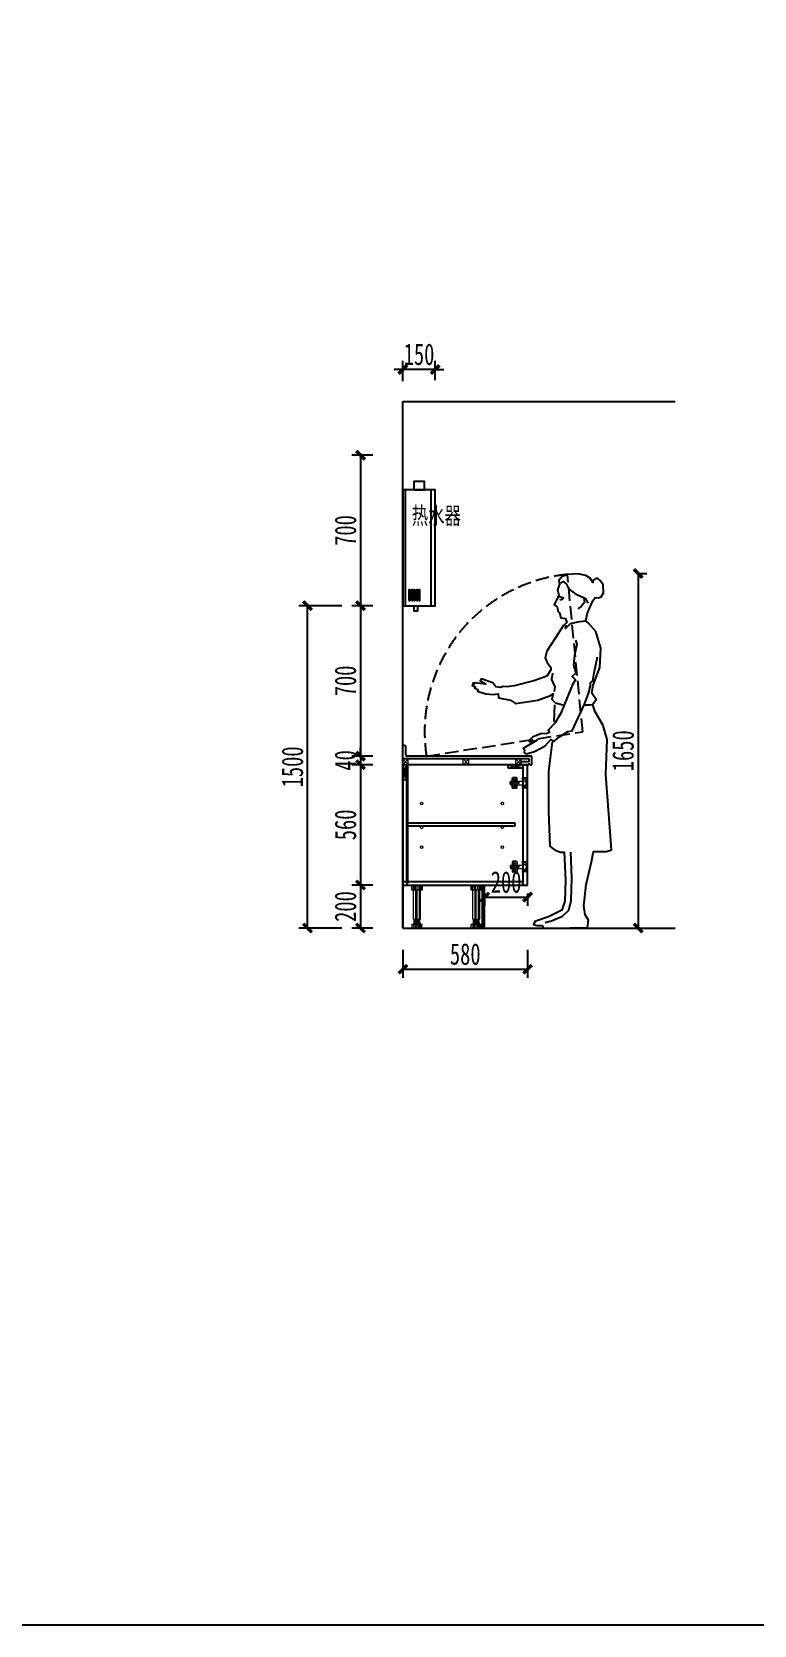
# Model space of a CAD drawing. Header units: millimetres. Extents: x 3104083 to 3173399, y -3165492 to -3044687.
# Drawn here: x 3123378 to 3126738, y -3104242 to -3096827 of the extents above; entities that cross this region are included whole.
import ezdxf

# ---------------------------------------------------------------- set-up
doc = ezdxf.new("R2010")
doc.units = ezdxf.units.MM
doc.header["$LTSCALE"] = 500
doc.header["$MEASUREMENT"] = 0
doc.header["$PDMODE"] = 2
doc.linetypes.add('ACAD_ISO03W100', pattern=[30, 12, -18])
doc.linetypes.add('DASH', pattern=[0.35, 0.25, -0.1])
doc.layers.get('0').update_dxf_attribs({"linetype": 'CONTINUOUS'})
doc.layers.get('DEFPOINTS').update_dxf_attribs({"linetype": 'CONTINUOUS'})
for name, color, linetype in [('1', 1, 'CONTINUOUS'), ('D-节点尺寸', 5, 'CONTINUOUS'), ('ZB_厨柜', 7, 'CONTINUOUS'), ('台面', 4, 'CONTINUOUS'), ('柜体', 2, 'CONTINUOUS')]:
    doc.layers.add(name, color=color, linetype=linetype)
doc.layers.add('五金辅助件', color=25, linetype='CONTINUOUS', lineweight=13)
doc.layers.add('墙体', color=6, linetype='CONTINUOUS', lineweight=25)
doc.styles.add('DIM', font='SimSun.ttf', dxfattribs={"width": 0.7})
doc.dimstyles.new('40', dxfattribs={"dimscale": 40, "dimtxt": 2.5, "dimasz": 1, "dimexe": 1, "dimexo": 1, "dimgap": 0.5, "dimtad": 1, "dimdec": 0, "dimzin": 0, "dimdsep": 46, "dimtxsty": 'DIM', "dimblk": 'ARCHTICK', "dimcen": 0, "dimclrd": 5, "dimclre": 5, "dimclrt": 35, "dimadec": 0, "dimazin": 0, "dimtfac": 0.5, "dimtdec": 0, "dimtix": 1, "dimtmove": 2, "dimatfit": 2, "dimldrblk": 'A', "dimfxl": 0, "dimtolj": 1, "dimtzin": 0, "dimlwd": -1, "dimlwe": -1, "dimarcsym": 0})

# ---------------------------------------------------------------- blocks, each defined once
blk = doc.blocks.new('_ArchTick')
at = {"color": 0, "linetype": 'ByBlock', "const_width": 0.4}
blk.add_lwpolyline([(-0.5, -0.5), (0.5, 0.5)], dxfattribs=at)
blk = doc.blocks.new('*D1470')
at = {"layer": 'D-节点尺寸', "color": 5, "ltscale": 100}
for p, q in [((3125104, -3101098.5), (3125104, -3101229.1)), ((3125684, -3101098.5), (3125684, -3101229.1)), ((3125104, -3101189.1), (3125684, -3101189.1))]:
    blk.add_line(p, q, dxfattribs=at)
at = {"layer": 'DEFPOINTS', "color": 0, "ltscale": 100}
for p in [(3125104, -3101058.5), (3125684, -3101058.5), (3125684, -3101189.1)]:
    blk.add_point(p, dxfattribs=at)
at = {"layer": 'D-节点尺寸', "color": 5, "ltscale": 100, "xscale": 40, "yscale": 40, "zscale": 40, "rotation": 180}
blk.add_blockref('_ArchTick', (3125104, -3101189.1), dxfattribs=at)
at = {"layer": 'D-节点尺寸', "color": 5, "ltscale": 100, "xscale": 40, "yscale": 40, "zscale": 40}
blk.add_blockref('_ArchTick', (3125684, -3101189.1), dxfattribs=at)
at = {"layer": 'D-节点尺寸', "color": 35, "ltscale": 100, "insert": (3125394, -3101119.1), "char_height": 100, "attachment_point": 5, "style": 'DIM'}
blk.add_mtext('\\A1;580', dxfattribs=at)
blk = doc.blocks.new('A')
for p, q in [((-0.37, 0), (-2.13, 0)), ((-1.44, 1.15), (-1.09, 1.44)), ((-1.44, 1.15), (-0.37, 0)), ((-1.44, -1.15), (-0.37, 0)), ((-1.09, 1.44), (0, 0)), ((-1.09, -1.44), (0, 0)), ((-1.44, -1.15), (-1.09, -1.44))]:
    blk.add_line(p, q)
for points in [[(-1.44, 1.15), (-1.09, 1.44), (-0.37, 0), (0, 0)], [(-1.44, -1.15), (-1.09, -1.44), (-0.37, 0), (0, 0)]]:
    blk.add_solid(points)
blk = doc.blocks.new('*D1471')
at = {"layer": 'D-节点尺寸', "color": 5, "ltscale": 100}
for p, q in [((3125104, -3098397.9), (3125064, -3098397.9)), ((3125104, -3098453), (3125104, -3098357.9)), ((3125254, -3098397.9), (3125104, -3098397.9)), ((3125254, -3098447.9), (3125254, -3098357.9)), ((3125254, -3098397.9), (3125294, -3098397.9))]:
    blk.add_line(p, q, dxfattribs=at)
at = {"layer": 'DEFPOINTS', "color": 0, "ltscale": 100}
for p in [(3125104, -3098397.9), (3125104, -3098493), (3125254, -3098487.9)]:
    blk.add_point(p, dxfattribs=at)
at = {"layer": 'D-节点尺寸', "color": 5, "ltscale": 100, "xscale": 40, "yscale": 40, "zscale": 40}
blk.add_blockref('_ArchTick', (3125104, -3098397.9), dxfattribs=at)
at = {"layer": 'D-节点尺寸', "color": 5, "ltscale": 100, "xscale": 40, "yscale": 40, "zscale": 40, "rotation": 180}
blk.add_blockref('_ArchTick', (3125254, -3098397.9), dxfattribs=at)
at = {"layer": 'D-节点尺寸', "color": 35, "ltscale": 100, "insert": (3125179, -3098327.9), "char_height": 100, "attachment_point": 5, "style": 'DIM'}
blk.add_mtext('\\A1;150', dxfattribs=at)
blk = doc.blocks.new('*D1472')
at = {"layer": 'D-节点尺寸', "color": 5, "ltscale": 100}
for p, q in [((3124964, -3098797.5), (3124866.9, -3098797.5)), ((3124906.9, -3098797.5), (3124906.9, -3099497.5)), ((3124964, -3099497.5), (3124866.9, -3099497.5))]:
    blk.add_line(p, q, dxfattribs=at)
at = {"layer": 'DEFPOINTS', "color": 0, "ltscale": 100}
for p in [(3125004, -3098797.5), (3124906.9, -3099497.5), (3125004, -3099497.5)]:
    blk.add_point(p, dxfattribs=at)
at = {"layer": 'D-节点尺寸', "color": 5, "ltscale": 100, "xscale": 40, "yscale": 40, "zscale": 40}
for p, rotation in [((3124906.9, -3098797.5), 90), ((3124906.9, -3099497.5), 270)]:
    blk.add_blockref('_ArchTick', p, dxfattribs=dict(at, rotation=rotation))
at = {"layer": 'D-节点尺寸', "color": 35, "ltscale": 100, "insert": (3124836.9, -3099147.5), "char_height": 100, "attachment_point": 5, "rotation": 90, "style": 'DIM'}
blk.add_mtext('\\A1;700', dxfattribs=at)
blk = doc.blocks.new('*D1473')
at = {"layer": 'D-节点尺寸', "color": 5, "ltscale": 100}
for p, q in [((3124964, -3099497.5), (3124866.9, -3099497.5)), ((3124906.9, -3099497.5), (3124906.9, -3100197.5)), ((3124964, -3100197.5), (3124866.9, -3100197.5))]:
    blk.add_line(p, q, dxfattribs=at)
at = {"layer": 'DEFPOINTS', "color": 0, "ltscale": 100}
for p in [(3125004, -3099497.5), (3124906.9, -3100197.5), (3125004, -3100197.5)]:
    blk.add_point(p, dxfattribs=at)
at = {"layer": 'D-节点尺寸', "color": 5, "ltscale": 100, "xscale": 40, "yscale": 40, "zscale": 40}
for p, rotation in [((3124906.9, -3099497.5), 90), ((3124906.9, -3100197.5), 270)]:
    blk.add_blockref('_ArchTick', p, dxfattribs=dict(at, rotation=rotation))
at = {"layer": 'D-节点尺寸', "color": 35, "ltscale": 100, "insert": (3124836.9, -3099847.5), "char_height": 100, "attachment_point": 5, "rotation": 90, "style": 'DIM'}
blk.add_mtext('\\A1;700', dxfattribs=at)
blk = doc.blocks.new('*D1474')
at = {"layer": 'D-节点尺寸', "color": 5, "ltscale": 100}
for p, q in [((3124964, -3100197.5), (3124866.9, -3100197.5)), ((3124906.9, -3100197.5), (3124906.9, -3100157.5)), ((3124906.9, -3100197.5), (3124906.9, -3100237.5)), ((3124964, -3100237.5), (3124866.9, -3100237.5)), ((3124906.9, -3100237.5), (3124906.9, -3100277.5))]:
    blk.add_line(p, q, dxfattribs=at)
at = {"layer": 'DEFPOINTS', "color": 0, "ltscale": 100}
for p in [(3125004, -3100197.5), (3124906.9, -3100237.5), (3125004, -3100237.5)]:
    blk.add_point(p, dxfattribs=at)
at = {"layer": 'D-节点尺寸', "color": 5, "ltscale": 100, "xscale": 40, "yscale": 40, "zscale": 40}
for p, rotation in [((3124906.9, -3100197.5), 270), ((3124906.9, -3100237.5), 90)]:
    blk.add_blockref('_ArchTick', p, dxfattribs=dict(at, rotation=rotation))
at = {"layer": 'D-节点尺寸', "color": 35, "ltscale": 100, "insert": (3124836.9, -3100217.5), "char_height": 100, "attachment_point": 5, "rotation": 90, "style": 'DIM'}
blk.add_mtext('\\A1;40', dxfattribs=at)
blk = doc.blocks.new('*D1475')
at = {"layer": 'D-节点尺寸', "color": 5, "ltscale": 100}
for p, q in [((3124964, -3100237.5), (3124866.9, -3100237.5)), ((3124906.9, -3100237.5), (3124906.9, -3100797.5)), ((3124964, -3100797.5), (3124866.9, -3100797.5))]:
    blk.add_line(p, q, dxfattribs=at)
at = {"layer": 'DEFPOINTS', "color": 0, "ltscale": 100}
for p in [(3125004, -3100237.5), (3124906.9, -3100797.5), (3125004, -3100797.5)]:
    blk.add_point(p, dxfattribs=at)
at = {"layer": 'D-节点尺寸', "color": 5, "ltscale": 100, "xscale": 40, "yscale": 40, "zscale": 40}
for p, rotation in [((3124906.9, -3100237.5), 90), ((3124906.9, -3100797.5), 270)]:
    blk.add_blockref('_ArchTick', p, dxfattribs=dict(at, rotation=rotation))
at = {"layer": 'D-节点尺寸', "color": 35, "ltscale": 100, "insert": (3124836.9, -3100517.5), "char_height": 100, "attachment_point": 5, "rotation": 90, "style": 'DIM'}
blk.add_mtext('\\A1;560', dxfattribs=at)
blk = doc.blocks.new('*D1476')
at = {"layer": 'D-节点尺寸', "color": 5, "ltscale": 100}
for p, q in [((3124964, -3100797.5), (3124866.9, -3100797.5)), ((3124906.9, -3100797.5), (3124906.9, -3100997.5)), ((3124964, -3100997.5), (3124866.9, -3100997.5))]:
    blk.add_line(p, q, dxfattribs=at)
at = {"layer": 'DEFPOINTS', "color": 0, "ltscale": 100}
for p in [(3125004, -3100797.5), (3124906.9, -3100997.5), (3125004, -3100997.5)]:
    blk.add_point(p, dxfattribs=at)
at = {"layer": 'D-节点尺寸', "color": 5, "ltscale": 100, "xscale": 40, "yscale": 40, "zscale": 40}
for p, rotation in [((3124906.9, -3100797.5), 90), ((3124906.9, -3100997.5), 270)]:
    blk.add_blockref('_ArchTick', p, dxfattribs=dict(at, rotation=rotation))
at = {"layer": 'D-节点尺寸', "color": 35, "ltscale": 100, "insert": (3124836.9, -3100897.5), "char_height": 100, "attachment_point": 5, "rotation": 90, "style": 'DIM'}
blk.add_mtext('\\A1;200', dxfattribs=at)
blk = doc.blocks.new('F02FMA01')
at = {"color": 0, "linetype": 'ByBlock'}
for p, q in [((18.7, 1491.9), (3.4, 1481)), ((34.1, 1509.5), (18.7, 1491.9)), ((31.9, 1529.2), (34.1, 1509.5)), ((-104.6, 1034.2), (-107.3, 956.5))]:
    blk.add_line(p, q, dxfattribs=at)
for points in [[(40.6, 1426.2), (47.8, 1462.5), (73.5, 1518.2), (84.5, 1533.6), (97.6, 1531.4), (112.4, 1537.3), (123.3, 1554.8), (121.8, 1592.7), (107.4, 1613.2), (96.4, 1622), (86.7, 1621.2), (73.5, 1612.4), (73.5, 1603.7), (60.4, 1623.4), (40.6, 1636.5), (3.4, 1643.1), (-44.9, 1640.9), (-71.2, 1629.9), (-84.3, 1612.4), (-82.1, 1594.9), (-90.9, 1568.6), (-84.9, 1544.7), (-106.7, 1499.2), (-93.1, 1489.7), (-90, 1471.6), (-81.7, 1461.9), (-75.6, 1439.4), (-53.6, 1435), (-47.1, 1417.5), (-64.6, 1402.1), (-99.7, 1345.2), (-141.3, 1283.8), (-147.9, 1253.2), (-139.1, 1231.2), (-121.6, 1207.1), (-121.6, 1196.2), (-141.3, 1167.7), (-200.5, 1145.8), (-292.6, 1121.7), (-325.5, 1117.3), (-343.1, 1119.5), (-356.2, 1115.1), (-378.1, 1117.3), (-391.3, 1137), (-446.1, 1154.6), (-450.5, 1145.8), (-424.2, 1130.5), (-479, 1137), (-485.6, 1134.9), (-476.8, 1130.5), (-487.8, 1123.9), (-472.4, 1117.3), (-476.8, 1112.9), (-459.3, 1104.2), (-463.6, 1097.6), (-424.2, 1084.5), (-391.3, 1082.3), (-367.2, 1084.5), (-365, 1066.9), (-310.2, 1056), (-286, 1040.7), (-183, 1056), (-123.8, 1077.9), (-110.6, 1084.5), (-117.2, 1060.4), (-104.1, 1045)], [(-75.6, 1601.5), (-64.6, 1608), (-51.4, 1597.1), (-42.7, 1581.8), (-29.5, 1566.4), (-5.4, 1548.9), (9.9, 1542.3), (38.5, 1529.2), (49.4, 1507.3)], [(-82.1, 1537.9), (-62.9, 1532.6), (-69, 1524.8), (-79.9, 1520.4)], [(73.5, 1036.3), (88.9, 1058.2), (69.1, 1088.9), (75.7, 1126.1), (106.4, 1207.1), (110.8, 1297), (86.7, 1375.8), (51.6, 1415.3), (42.8, 1424), (12.1, 1419.6), (-12, 1415.3), (-31.7, 1410.9), (-53.6, 1389), (-51.4, 1406.5)], [(-7.6, 1334.2), (-1, 1316.7), (-12, 1264.1), (-16.4, 1218.1), (-5.4, 1180.9), (-22.9, 1165.5), (-7.6, 1150.2), (-20.7, 1128.3), (-44.9, 1071.3), (-75.6, 994.7), (-101.9, 950.8), (-134.8, 915.8), (-128.2, 904.8), (-143.5, 898.3), (-165.5, 900.5), (-207.1, 882.9), (-224.7, 867.6), (-220.3, 861), (-185.2, 869.8), (-251, 830.4), (-244.4, 823.8), (-246.6, 812.8), (-235.6, 806.3), (-220.3, 810.6), (-198.3, 817.2), (-147.9, 843.5), (-121.6, 872), (-108.4, 863.2), (-82.1, 885.1), (-42.7, 909.2), (-22.9, 913.6), (34.1, 1036.3), (53.8, 1086.7), (62.6, 1121.7), (62.6, 1137), (73.5, 1145.8), (80.1, 1183.1), (95.5, 1257.5)], [(-115, 1180.9), (-119.4, 1152.4), (-104.1, 1117.3), (-106.3, 1095.4)], [(-99.7, 1042.8), (-66.8, 1034.1)], [(-115.7, 862), (-132.4, 725.9), (-132.4, 539.7), (-126.8, 375.8), (-104.6, 359.2), (-76.8, 348), (-60.1, 348), (-54.5, 217.5), (-57.3, 120.2), (-71.2, 78.6), (-132.4, 48), (-196.3, 25.8), (-201.9, 11.9), (-185.2, 6.3), (-160.2, 6.3), (-157.4, -4.8), (-115.7, -4.8), (48.4, -2), (53.9, 31.3), (37.2, 56.3), (31.7, 98), (42.8, 198), (67.8, 303.6), (76.2, 350.8), (137.3, 350.8), (159.6, 359.2), (148.5, 525.8), (134.6, 709.2), (140.1, 873.1), (120.7, 937), (84.5, 1000.9), (73.4, 1034.2), (37.2, 1031.5)], [(38.5, 1034.1), (62.6, 1034.1)], [(-149.1, 20.2), (-118.5, 28.6), (-68.4, 50.8), (-37.8, 78.6), (-26.7, 123), (-23.9, 228.6), (-29.5, 348)]]:
    blk.add_lwpolyline(points, dxfattribs=at)
blk = doc.blocks.new('*D1477')
at = {"layer": 'D-节点尺寸', "color": 5, "ltscale": 100}
for p, q in [((3126198.5, -3099347.5), (3126238.5, -3099347.5)), ((3126198.5, -3099347.5), (3126198.5, -3100997.5)), ((3126198.5, -3100997.5), (3126238.5, -3100997.5))]:
    blk.add_line(p, q, dxfattribs=at)
at = {"layer": 'DEFPOINTS', "color": 0, "ltscale": 100}
for p in [(3126169.8, -3099347.5), (3126169.8, -3100997.5), (3126198.5, -3100997.5)]:
    blk.add_point(p, dxfattribs=at)
at = {"layer": 'D-节点尺寸', "color": 5, "ltscale": 100, "xscale": 40, "yscale": 40, "zscale": 40}
for p, rotation in [((3126198.5, -3099347.5), 90), ((3126198.5, -3100997.5), 270)]:
    blk.add_blockref('_ArchTick', p, dxfattribs=dict(at, rotation=rotation))
at = {"layer": 'D-节点尺寸', "color": 35, "ltscale": 100, "insert": (3126128.5, -3100172.5), "char_height": 100, "attachment_point": 5, "rotation": 90, "style": 'DIM'}
blk.add_mtext('\\A1;1650', dxfattribs=at)
blk = doc.blocks.new('A$C1CAE66FB')
at = {"layer": 'ZB_厨柜', "color": 251}
for p, q in [((10, 564.8), (10, 24.8)), ((130, 564.8), (130, 24.8))]:
    blk.add_line(p, q, dxfattribs=at)
for points in [[(50.2, 564.8), (99.8, 564.8), (99.8, 603.2), (50.2, 603.2)], [(0, 24.8), (150, 24.8), (150, 564.8), (0, 564.8)], [(27.7, 49.5), (32.7, 49.5), (32.7, 99.3), (27.7, 99.3)], [(39.7, 49.5), (44.7, 49.5), (44.7, 99.3), (39.7, 99.3)], [(50.7, 49.5), (55.7, 49.5), (55.7, 99.3), (50.7, 99.3)], [(62.7, 49.5), (67.7, 49.5), (67.7, 99.3), (62.7, 99.3)], [(74.2, 49.5), (79.2, 49.5), (79.2, 99.3), (74.2, 99.3)], [(52.7, 24.8), (67.3, 24.8), (67.3, 0), (52.7, 0)]]:
    blk.add_lwpolyline(points, close=True, dxfattribs=at)
blk = doc.blocks.new('*D1478')
at = {"layer": 'D-节点尺寸', "color": 5, "ltscale": 100}
for p, q in [((3124820.2, -3099497.5), (3124620.2, -3099497.5)), ((3124660.2, -3100997.5), (3124660.2, -3099497.5)), ((3124820.2, -3100997.5), (3124620.2, -3100997.5))]:
    blk.add_line(p, q, dxfattribs=at)
at = {"layer": 'DEFPOINTS', "color": 0, "ltscale": 100}
for p in [(3124660.2, -3099497.5), (3125004, -3099497.5), (3125004, -3100997.5)]:
    blk.add_point(p, dxfattribs=at)
at = {"layer": 'D-节点尺寸', "color": 5, "ltscale": 100, "xscale": 40, "yscale": 40, "zscale": 40}
for p, rotation in [((3124660.2, -3099497.5), 90), ((3124660.2, -3100997.5), 270)]:
    blk.add_blockref('_ArchTick', p, dxfattribs=dict(at, rotation=rotation))
at = {"layer": 'D-节点尺寸', "color": 35, "ltscale": 100, "insert": (3124590.2, -3100247.5), "char_height": 100, "attachment_point": 5, "rotation": 90, "style": 'DIM'}
blk.add_mtext('\\A1;1500', dxfattribs=at)
blk = doc.blocks.new('*D1539')
at = {"layer": 'D-节点尺寸', "color": 5, "ltscale": 100}
for p, q in [((3125484, -3100837.5), (3125484, -3100893.9)), ((3125484, -3100853.9), (3125684, -3100853.9)), ((3125684, -3100837.5), (3125684, -3100893.9))]:
    blk.add_line(p, q, dxfattribs=at)
at = {"layer": 'DEFPOINTS', "color": 0, "ltscale": 100}
for p in [(3125484, -3100797.5), (3125684, -3100797.5), (3125684, -3100853.9)]:
    blk.add_point(p, dxfattribs=at)
at = {"layer": 'D-节点尺寸', "color": 5, "ltscale": 100, "xscale": 40, "yscale": 40, "zscale": 40, "rotation": 180}
blk.add_blockref('_ArchTick', (3125484, -3100853.9), dxfattribs=at)
at = {"layer": 'D-节点尺寸', "color": 5, "ltscale": 100, "xscale": 40, "yscale": 40, "zscale": 40}
blk.add_blockref('_ArchTick', (3125684, -3100853.9), dxfattribs=at)
at = {"layer": 'D-节点尺寸', "color": 35, "ltscale": 100, "insert": (3125584, -3100783.9), "char_height": 100, "attachment_point": 5, "style": 'DIM'}
blk.add_mtext('\\A1;200', dxfattribs=at)

msp = doc.modelspace()

# ---------------------------------------------------------------- linework, layer by layer
at = {"layer": 'D-节点尺寸', "color": 251, "ltscale": 100}
msp.add_lwpolyline([(3104083.146, -3089412.111), (3173399.353, -3089412.111), (3173399.353, -3104241.752), (3104083.146, -3104241.752)], close=True, dxfattribs=at)
at = {"layer": '五金辅助件', "linetype": 'ACAD_ISO03W100'}
for p, q in [((3125104.043, -3100237.541), (3125104.043, -3100210.541)), ((3125129.043, -3100210.541), (3125104.043, -3100237.541)), ((3125104.043, -3100210.541), (3125129.043, -3100237.541)), ((3125129.043, -3100237.541), (3125129.043, -3100210.541)), ((3125385.043, -3100237.541), (3125385.043, -3100210.541)), ((3125410.043, -3100210.541), (3125385.043, -3100237.541)), ((3125385.043, -3100210.541), (3125410.043, -3100237.541)), ((3125410.043, -3100237.541), (3125410.043, -3100210.541)), ((3125629.043, -3100237.541), (3125629.043, -3100210.541)), ((3125654.043, -3100210.541), (3125629.043, -3100237.541)), ((3125629.043, -3100210.541), (3125654.043, -3100237.541)), ((3125654.043, -3100237.541), (3125654.043, -3100210.541))]:
    msp.add_line(p, q, dxfattribs=at)
at = {"layer": '五金辅助件'}
for p, q in [((3125603.083, -3100327.106), (3125603.083, -3100317.975)), ((3125603.768, -3100317.055), (3125605.128, -3100316.647)), ((3125605.128, -3100328.434), (3125603.768, -3100328.026)), ((3125604.043, -3100326.392), (3125604.043, -3100318.689)), ((3125604.728, -3100317.77), (3125605.128, -3100317.65)), ((3125605.128, -3100327.432), (3125604.728, -3100327.312)), ((3125605.128, -3100314.381), (3125661.163, -3100314.381)), ((3125605.128, -3100319.181), (3125605.128, -3100314.381)), ((3125605.128, -3100318.701), (3125614.728, -3100318.701)), ((3125605.128, -3100330.701), (3125605.128, -3100325.901)), ((3125605.128, -3100326.381), (3125614.728, -3100326.381)), ((3125605.128, -3100330.701), (3125661.163, -3100330.701)), ((3125606.088, -3100320.141), (3125610.866, -3100320.141)), ((3125606.088, -3100324.941), (3125610.866, -3100324.941)), ((3125613, -3100322), (3125609.959, -3100322.699)), ((3125613.323, -3100323.404), (3125610.282, -3100324.102)), ((3125613.974, -3100319.806), (3125612.57, -3100320.129)), ((3125612.57, -3100320.129), (3125613, -3100322)), ((3125612.683, -3100312.238), (3125612.683, -3100299.981)), ((3125612.683, -3100345.101), (3125612.683, -3100332.843)), ((3125613.323, -3100323.404), (3125613.753, -3100325.275)), ((3125613.643, -3100312.238), (3125613.643, -3100299.981)), ((3125613.643, -3100345.101), (3125613.643, -3100332.843)), ((3125615.156, -3100324.952), (3125613.753, -3100325.275)), ((3125613.974, -3100319.806), (3125614.404, -3100321.678)), ((3125617.444, -3100320.979), (3125614.404, -3100321.678)), ((3125617.767, -3100322.382), (3125614.726, -3100323.081)), ((3125614.726, -3100323.081), (3125615.156, -3100324.952)), ((3125631.883, -3100297.101), (3125615.563, -3100297.101)), ((3125631.883, -3100298.061), (3125615.563, -3100298.061)), ((3125631.883, -3100347.021), (3125615.563, -3100347.021)), ((3125631.883, -3100347.981), (3125615.563, -3100347.981)), ((3125618.568, -3100323.021), (3125618.568, -3100322.061)), ((3125622.86, -3100337.36), (3125619.411, -3100338.153)), ((3125623.183, -3100338.764), (3125619.733, -3100339.556)), ((3125620.1, -3100304.828), (3125622.706, -3100307.223)), ((3125621.075, -3100303.768), (3125623.681, -3100306.163)), ((3125621.323, -3100303.589), (3125621.323, -3100302.381)), ((3125621.323, -3100311.981), (3125621.323, -3100310.773)), ((3125621.323, -3100333.101), (3125621.323, -3100334.309)), ((3125621.323, -3100341.493), (3125621.323, -3100342.701)), ((3125622.706, -3100307.223), (3125621.407, -3100308.637)), ((3125621.407, -3100308.637), (3125622.467, -3100309.611)), ((3125625.643, -3100301.901), (3125621.803, -3100301.901)), ((3125625.643, -3100312.461), (3125621.803, -3100312.461)), ((3125625.643, -3100332.621), (3125621.803, -3100332.621)), ((3125625.643, -3100343.181), (3125621.803, -3100343.181)), ((3125622.408, -3100325.421), (3125622.408, -3100319.661)), ((3125623.834, -3100335.166), (3125622.43, -3100335.489)), ((3125622.43, -3100335.489), (3125622.86, -3100337.36)), ((3125623.766, -3100308.198), (3125622.467, -3100309.611)), ((3125623.183, -3100338.764), (3125623.613, -3100340.635)), ((3125623.368, -3100318.701), (3125632.008, -3100318.701)), ((3125623.368, -3100326.381), (3125632.008, -3100326.381)), ((3125625.016, -3100340.312), (3125623.613, -3100340.635)), ((3125624.98, -3100304.75), (3125623.681, -3100306.163)), ((3125623.766, -3100308.198), (3125626.372, -3100310.594)), ((3125623.834, -3100335.166), (3125624.264, -3100337.038)), ((3125627.714, -3100336.245), (3125624.264, -3100337.038)), ((3125628.036, -3100337.648), (3125624.586, -3100338.441)), ((3125624.586, -3100338.441), (3125625.016, -3100340.312)), ((3125626.04, -3100305.725), (3125624.741, -3100307.138)), ((3125624.741, -3100307.138), (3125627.346, -3100309.534)), ((3125624.98, -3100304.75), (3125626.04, -3100305.725)), ((3125626.123, -3100303.589), (3125626.123, -3100302.381)), ((3125626.123, -3100311.981), (3125626.123, -3100310.773)), ((3125626.123, -3100333.101), (3125626.123, -3100334.309)), ((3125626.123, -3100341.493), (3125626.123, -3100342.701)), ((3125632.968, -3100325.421), (3125632.968, -3100319.661)), ((3125633.803, -3100312.461), (3125633.803, -3100299.981)), ((3125633.803, -3100345.101), (3125633.803, -3100332.621)), ((3125634.763, -3100312.461), (3125634.763, -3100299.981)), ((3125634.763, -3100345.101), (3125634.763, -3100332.621)), ((3125636.868, -3100321.709), (3125639.582, -3100322.672)), ((3125637.189, -3100320.804), (3125639.903, -3100321.767)), ((3125639.874, -3100323.285), (3125638.911, -3100325.999)), ((3125640.779, -3100323.606), (3125639.816, -3100326.32)), ((3125641.479, -3100318.761), (3125640.516, -3100321.475)), ((3125641.392, -3100323.314), (3125644.106, -3100324.277)), ((3125642.384, -3100319.082), (3125641.421, -3100321.796)), ((3125641.713, -3100322.409), (3125644.427, -3100323.372)), ((3125658.283, -3100301.502), (3125658.774, -3100301.502)), ((3125658.283, -3100302.462), (3125658.774, -3100302.462)), ((3125658.283, -3100342.619), (3125658.774, -3100342.619)), ((3125658.283, -3100343.579), (3125658.774, -3100343.579)), ((3125658.774, -3100302.462), (3125658.774, -3100301.502)), ((3125658.774, -3100342.619), (3125658.774, -3100343.579)), ((3125659.723, -3100298.142), (3125661.163, -3100298.142)), ((3125659.723, -3100305.822), (3125661.163, -3100305.822)), ((3125659.723, -3100339.259), (3125661.163, -3100339.259)), ((3125659.723, -3100346.939), (3125661.163, -3100346.939)), ((3125661.163, -3100349.901), (3125661.163, -3100295.181)), ((3125661.163, -3100295.181), (3125664.043, -3100295.181)), ((3125661.163, -3100349.901), (3125664.043, -3100349.901)), ((3125665.585, -3100299.102), (3125664.043, -3100298.717)), ((3125665.585, -3100304.862), (3125664.043, -3100305.248)), ((3125664.043, -3100311.981), (3125673.265, -3100311.981)), ((3125664.043, -3100333.101), (3125673.265, -3100333.101)), ((3125665.585, -3100340.219), (3125664.043, -3100339.833)), ((3125665.585, -3100345.979), (3125664.043, -3100346.364)), ((3125667.505, -3100299.102), (3125665.585, -3100298.622)), ((3125665.585, -3100305.342), (3125665.585, -3100298.622)), ((3125667.505, -3100304.862), (3125665.585, -3100305.342)), ((3125665.585, -3100339.739), (3125665.585, -3100346.459)), ((3125667.505, -3100340.219), (3125665.585, -3100339.739)), ((3125667.505, -3100345.979), (3125665.585, -3100346.459)), ((3125669.425, -3100299.102), (3125667.505, -3100298.622)), ((3125667.505, -3100305.342), (3125667.505, -3100298.622)), ((3125669.425, -3100304.862), (3125667.505, -3100305.342)), ((3125667.505, -3100339.739), (3125667.505, -3100346.459)), ((3125669.425, -3100340.219), (3125667.505, -3100339.739)), ((3125669.425, -3100345.979), (3125667.505, -3100346.459)), ((3125671.345, -3100299.102), (3125669.425, -3100298.622)), ((3125669.425, -3100305.342), (3125669.425, -3100298.622)), ((3125671.345, -3100304.862), (3125669.425, -3100305.342)), ((3125669.425, -3100339.739), (3125669.425, -3100346.459)), ((3125671.345, -3100340.219), (3125669.425, -3100339.739)), ((3125671.345, -3100345.979), (3125669.425, -3100346.459)), ((3125673.265, -3100299.102), (3125671.345, -3100298.622)), ((3125671.345, -3100305.342), (3125671.345, -3100298.622)), ((3125673.265, -3100304.862), (3125671.345, -3100305.342)), ((3125671.345, -3100339.739), (3125671.345, -3100346.459)), ((3125673.265, -3100340.219), (3125671.345, -3100339.739)), ((3125673.265, -3100345.979), (3125671.345, -3100346.459)), ((3125675.185, -3100299.102), (3125673.265, -3100298.622)), ((3125673.265, -3100305.342), (3125673.265, -3100298.622)), ((3125675.185, -3100304.862), (3125673.265, -3100305.342)), ((3125673.265, -3100339.739), (3125673.265, -3100346.459)), ((3125675.185, -3100340.219), (3125673.265, -3100339.739)), ((3125675.185, -3100345.979), (3125673.265, -3100346.459)), ((3125677.105, -3100299.102), (3125675.185, -3100298.622)), ((3125675.185, -3100305.342), (3125675.185, -3100298.622)), ((3125677.105, -3100304.862), (3125675.185, -3100305.342)), ((3125675.185, -3100339.739), (3125675.185, -3100346.459)), ((3125677.105, -3100340.219), (3125675.185, -3100339.739)), ((3125677.105, -3100345.979), (3125675.185, -3100346.459)), ((3125677.105, -3100304.862), (3125677.105, -3100299.102)), ((3125677.105, -3100329.261), (3125677.105, -3100315.821)), ((3125677.105, -3100340.219), (3125677.105, -3100345.979)), ((3125603.083, -3100707.975), (3125603.083, -3100717.106)), ((3125605.128, -3100706.647), (3125603.768, -3100707.055)), ((3125603.768, -3100718.026), (3125605.128, -3100718.434)), ((3125604.043, -3100708.689), (3125604.043, -3100716.392)), ((3125605.128, -3100707.65), (3125604.728, -3100707.77)), ((3125604.728, -3100717.312), (3125605.128, -3100717.432)), ((3125605.128, -3100704.381), (3125661.163, -3100704.381)), ((3125605.128, -3100704.381), (3125605.128, -3100709.181)), ((3125605.128, -3100708.701), (3125614.728, -3100708.701)), ((3125605.128, -3100715.901), (3125605.128, -3100720.701)), ((3125605.128, -3100716.381), (3125614.728, -3100716.381)), ((3125605.128, -3100720.701), (3125661.163, -3100720.701)), ((3125606.088, -3100710.141), (3125610.866, -3100710.141)), ((3125606.088, -3100714.941), (3125610.866, -3100714.941)), ((3125613, -3100713.081), (3125609.959, -3100712.382)), ((3125613.323, -3100711.678), (3125610.282, -3100710.979)), ((3125612.57, -3100714.952), (3125613, -3100713.081)), ((3125613.974, -3100715.275), (3125612.57, -3100714.952)), ((3125612.683, -3100689.981), (3125612.683, -3100702.238)), ((3125612.683, -3100722.843), (3125612.683, -3100735.101)), ((3125613.323, -3100711.678), (3125613.753, -3100709.806)), ((3125613.643, -3100689.981), (3125613.643, -3100702.238)), ((3125613.643, -3100722.843), (3125613.643, -3100735.101)), ((3125615.156, -3100710.129), (3125613.753, -3100709.806)), ((3125613.974, -3100715.275), (3125614.404, -3100713.404)), ((3125617.444, -3100714.102), (3125614.404, -3100713.404)), ((3125614.726, -3100712), (3125615.156, -3100710.129)), ((3125617.767, -3100712.699), (3125614.726, -3100712)), ((3125631.883, -3100687.101), (3125615.563, -3100687.101)), ((3125631.883, -3100688.061), (3125615.563, -3100688.061)), ((3125618.568, -3100712.061), (3125618.568, -3100713.021)), ((3125622.86, -3100697.721), (3125619.411, -3100696.928)), ((3125623.183, -3100696.318), (3125619.733, -3100695.525)), ((3125620.1, -3100730.254), (3125622.706, -3100727.858)), ((3125621.075, -3100731.314), (3125623.681, -3100728.918)), ((3125621.323, -3100693.589), (3125621.323, -3100692.381)), ((3125621.323, -3100701.981), (3125621.323, -3100700.773)), ((3125621.323, -3100723.101), (3125621.323, -3100724.309)), ((3125621.407, -3100726.445), (3125622.467, -3100725.47)), ((3125622.706, -3100727.858), (3125621.407, -3100726.445)), ((3125625.643, -3100691.901), (3125621.803, -3100691.901)), ((3125625.643, -3100702.461), (3125621.803, -3100702.461)), ((3125625.643, -3100722.621), (3125621.803, -3100722.621)), ((3125622.408, -3100709.661), (3125622.408, -3100715.421)), ((3125622.43, -3100699.592), (3125622.86, -3100697.721)), ((3125623.834, -3100699.915), (3125622.43, -3100699.592)), ((3125623.766, -3100726.883), (3125622.467, -3100725.47)), ((3125623.183, -3100696.318), (3125623.613, -3100694.446)), ((3125623.368, -3100708.701), (3125632.008, -3100708.701)), ((3125623.368, -3100716.381), (3125632.008, -3100716.381)), ((3125625.016, -3100694.769), (3125623.613, -3100694.446)), ((3125624.98, -3100730.331), (3125623.681, -3100728.918)), ((3125623.766, -3100726.883), (3125626.372, -3100724.488)), ((3125623.834, -3100699.915), (3125624.264, -3100698.044)), ((3125627.714, -3100698.836), (3125624.264, -3100698.044)), ((3125624.586, -3100696.64), (3125625.016, -3100694.769)), ((3125628.036, -3100697.433), (3125624.586, -3100696.64)), ((3125624.741, -3100727.943), (3125627.346, -3100725.548)), ((3125626.04, -3100729.357), (3125624.741, -3100727.943)), ((3125624.98, -3100730.331), (3125626.04, -3100729.357)), ((3125626.123, -3100693.589), (3125626.123, -3100692.381)), ((3125626.123, -3100701.981), (3125626.123, -3100700.773)), ((3125626.123, -3100723.101), (3125626.123, -3100724.309)), ((3125632.968, -3100709.661), (3125632.968, -3100715.421)), ((3125633.803, -3100689.981), (3125633.803, -3100702.461)), ((3125633.803, -3100722.621), (3125633.803, -3100735.101)), ((3125634.763, -3100689.981), (3125634.763, -3100702.461)), ((3125634.763, -3100722.621), (3125634.763, -3100735.101)), ((3125636.868, -3100713.372), (3125639.582, -3100712.409)), ((3125637.189, -3100714.277), (3125639.903, -3100713.314)), ((3125639.874, -3100711.796), (3125638.911, -3100709.082)), ((3125640.779, -3100711.475), (3125639.816, -3100708.761)), ((3125641.479, -3100716.32), (3125640.516, -3100713.606)), ((3125641.392, -3100711.767), (3125644.106, -3100710.804)), ((3125642.384, -3100715.999), (3125641.421, -3100713.285)), ((3125641.713, -3100712.672), (3125644.427, -3100711.709)), ((3125658.283, -3100691.502), (3125658.774, -3100691.502)), ((3125658.283, -3100692.462), (3125658.774, -3100692.462)), ((3125658.774, -3100692.462), (3125658.774, -3100691.502)), ((3125659.723, -3100688.142), (3125661.163, -3100688.142)), ((3125659.723, -3100695.822), (3125661.163, -3100695.822)), ((3125659.723, -3100729.259), (3125661.163, -3100729.259)), ((3125661.163, -3100685.181), (3125661.163, -3100739.901)), ((3125661.163, -3100685.181), (3125664.043, -3100685.181)), ((3125665.585, -3100689.102), (3125664.043, -3100688.717)), ((3125665.585, -3100694.862), (3125664.043, -3100695.248)), ((3125664.043, -3100701.981), (3125673.265, -3100701.981)), ((3125664.043, -3100723.101), (3125673.265, -3100723.101)), ((3125665.585, -3100695.342), (3125665.585, -3100688.622)), ((3125667.505, -3100689.102), (3125665.585, -3100688.622)), ((3125667.505, -3100694.862), (3125665.585, -3100695.342)), ((3125667.505, -3100730.219), (3125665.585, -3100729.739)), ((3125665.585, -3100729.739), (3125665.585, -3100736.459)), ((3125667.505, -3100695.342), (3125667.505, -3100688.622)), ((3125669.425, -3100689.102), (3125667.505, -3100688.622)), ((3125669.425, -3100694.862), (3125667.505, -3100695.342)), ((3125669.425, -3100730.219), (3125667.505, -3100729.739)), ((3125667.505, -3100729.739), (3125667.505, -3100736.459)), ((3125669.425, -3100695.342), (3125669.425, -3100688.622)), ((3125671.345, -3100689.102), (3125669.425, -3100688.622)), ((3125671.345, -3100694.862), (3125669.425, -3100695.342)), ((3125671.345, -3100730.219), (3125669.425, -3100729.739)), ((3125669.425, -3100729.739), (3125669.425, -3100736.459)), ((3125671.345, -3100695.342), (3125671.345, -3100688.622)), ((3125673.265, -3100689.102), (3125671.345, -3100688.622)), ((3125673.265, -3100694.862), (3125671.345, -3100695.342)), ((3125673.265, -3100730.219), (3125671.345, -3100729.739)), ((3125671.345, -3100729.739), (3125671.345, -3100736.459)), ((3125673.265, -3100695.342), (3125673.265, -3100688.622)), ((3125675.185, -3100689.102), (3125673.265, -3100688.622)), ((3125675.185, -3100694.862), (3125673.265, -3100695.342)), ((3125675.185, -3100730.219), (3125673.265, -3100729.739)), ((3125673.265, -3100729.739), (3125673.265, -3100736.459)), ((3125675.185, -3100695.342), (3125675.185, -3100688.622)), ((3125677.105, -3100689.102), (3125675.185, -3100688.622)), ((3125677.105, -3100694.862), (3125675.185, -3100695.342)), ((3125677.105, -3100730.219), (3125675.185, -3100729.739)), ((3125675.185, -3100729.739), (3125675.185, -3100736.459)), ((3125677.105, -3100694.862), (3125677.105, -3100689.102)), ((3125677.105, -3100705.821), (3125677.105, -3100719.261)), ((3125140.74, -3100797.541), (3125140.74, -3100800.421)), ((3125198.34, -3100797.541), (3125140.74, -3100797.541)), ((3125198.34, -3100800.421), (3125140.74, -3100800.421)), ((3125145.62, -3100820.581), (3125145.62, -3100800.421)), ((3125152.475, -3100820.581), (3125152.475, -3100800.421)), ((3125159.276, -3100820.581), (3125159.276, -3100800.421)), ((3125166.188, -3100820.581), (3125166.188, -3100800.421)), ((3125175.623, -3100820.581), (3125175.623, -3100800.421)), ((3125183.196, -3100820.581), (3125183.196, -3100800.421)), ((3125189.123, -3100820.581), (3125189.123, -3100800.421)), ((3125193.46, -3100800.421), (3125193.46, -3100820.581)), ((3125198.34, -3100797.541), (3125198.34, -3100800.421)), ((3125416.443, -3100797.541), (3125416.443, -3100800.421)), ((3125474.043, -3100797.541), (3125416.443, -3100797.541)), ((3125474.043, -3100800.421), (3125416.443, -3100800.421)), ((3125421.323, -3100820.581), (3125421.323, -3100800.421)), ((3125428.179, -3100820.581), (3125428.179, -3100800.421)), ((3125434.98, -3100820.581), (3125434.98, -3100800.421)), ((3125441.892, -3100820.581), (3125441.892, -3100800.421)), ((3125451.326, -3100820.581), (3125451.326, -3100800.421)), ((3125458.9, -3100820.581), (3125458.9, -3100800.421)), ((3125464.826, -3100820.581), (3125464.826, -3100800.421)), ((3125469.163, -3100800.421), (3125469.163, -3100820.581)), ((3125474.043, -3100797.541), (3125474.043, -3100800.421)), ((3125631.883, -3100737.021), (3125615.563, -3100737.021)), ((3125631.883, -3100737.981), (3125615.563, -3100737.981)), ((3125621.323, -3100731.493), (3125621.323, -3100732.701)), ((3125625.643, -3100733.181), (3125621.803, -3100733.181)), ((3125626.123, -3100731.493), (3125626.123, -3100732.701)), ((3125658.283, -3100732.619), (3125658.774, -3100732.619)), ((3125658.283, -3100733.579), (3125658.774, -3100733.579)), ((3125658.774, -3100732.619), (3125658.774, -3100733.579)), ((3125659.723, -3100736.939), (3125661.163, -3100736.939)), ((3125661.163, -3100739.901), (3125664.043, -3100739.901)), ((3125665.585, -3100730.219), (3125664.043, -3100729.833)), ((3125665.585, -3100735.979), (3125664.043, -3100736.364)), ((3125667.505, -3100735.979), (3125665.585, -3100736.459)), ((3125669.425, -3100735.979), (3125667.505, -3100736.459)), ((3125671.345, -3100735.979), (3125669.425, -3100736.459)), ((3125673.265, -3100735.979), (3125671.345, -3100736.459)), ((3125675.185, -3100735.979), (3125673.265, -3100736.459)), ((3125677.105, -3100735.979), (3125675.185, -3100736.459)), ((3125677.105, -3100730.219), (3125677.105, -3100735.979)), ((3125193.46, -3100820.581), (3125145.62, -3100820.581)), ((3125153.7, -3100956.186), (3125153.7, -3100820.581)), ((3125164.799, -3100956.186), (3125164.799, -3100820.581)), ((3125169.54, -3100956.186), (3125169.54, -3100820.581)), ((3125180.401, -3100956.186), (3125180.401, -3100820.581)), ((3125185.38, -3100956.186), (3125185.38, -3100820.581)), ((3125469.163, -3100820.581), (3125421.323, -3100820.581)), ((3125429.403, -3100956.186), (3125429.403, -3100820.581)), ((3125440.502, -3100956.186), (3125440.502, -3100820.581)), ((3125445.243, -3100956.186), (3125445.243, -3100820.581)), ((3125456.105, -3100956.186), (3125456.105, -3100820.581)), ((3125461.083, -3100956.186), (3125461.083, -3100820.581)), ((3125146.02, -3100982.613), (3125146.02, -3100981.223)), ((3125193.06, -3100981.223), (3125146.02, -3100981.223)), ((3125193.06, -3100982.613), (3125146.02, -3100982.613)), ((3125146.5, -3100997.543), (3125146.5, -3100982.613)), ((3125192.58, -3100997.543), (3125146.5, -3100997.543)), ((3125153.7, -3100956.186), (3125185.38, -3100956.186)), ((3125184.42, -3100974.503), (3125154.66, -3100974.503)), ((3125184.42, -3100976.423), (3125154.66, -3100976.423)), ((3125154.866, -3100997.543), (3125154.866, -3100982.613)), ((3125156.58, -3100958.627), (3125156.58, -3100956.227)), ((3125182.5, -3100958.586), (3125156.58, -3100956.227)), ((3125182.5, -3100960.986), (3125156.58, -3100958.627)), ((3125156.58, -3100963.427), (3125156.58, -3100961.027)), ((3125182.5, -3100963.386), (3125156.58, -3100961.027)), ((3125182.5, -3100965.786), (3125156.58, -3100963.427)), ((3125156.58, -3100968.227), (3125156.58, -3100965.827)), ((3125182.5, -3100968.186), (3125156.58, -3100965.827)), ((3125182.5, -3100970.586), (3125156.58, -3100968.227)), ((3125157.54, -3100981.223), (3125157.54, -3100976.423)), ((3125158.02, -3100961.158), (3125158.02, -3100958.758)), ((3125158.02, -3100965.958), (3125158.02, -3100963.558)), ((3125158.02, -3100974.503), (3125158.02, -3100968.358)), ((3125162.03, -3100997.543), (3125162.03, -3100982.613)), ((3125169.444, -3100997.543), (3125169.444, -3100982.613)), ((3125176.782, -3100997.543), (3125176.782, -3100982.613)), ((3125181.06, -3100958.455), (3125181.06, -3100956.186)), ((3125181.06, -3100963.255), (3125181.06, -3100960.855)), ((3125181.06, -3100968.055), (3125181.06, -3100965.655)), ((3125181.06, -3100974.503), (3125181.06, -3100970.455)), ((3125181.06, -3100997.543), (3125181.06, -3100982.613)), ((3125181.54, -3100981.223), (3125181.54, -3100976.423)), ((3125182.5, -3100960.986), (3125182.5, -3100958.586)), ((3125182.5, -3100965.786), (3125182.5, -3100963.386)), ((3125182.5, -3100970.586), (3125182.5, -3100968.186)), ((3125184.648, -3100997.543), (3125184.648, -3100982.613)), ((3125189.445, -3100997.543), (3125189.445, -3100982.613)), ((3125192.58, -3100997.543), (3125192.58, -3100982.613)), ((3125193.06, -3100982.613), (3125193.06, -3100981.223)), ((3125421.723, -3100982.613), (3125421.723, -3100981.223)), ((3125468.763, -3100981.223), (3125421.723, -3100981.223)), ((3125468.763, -3100982.613), (3125421.723, -3100982.613)), ((3125422.203, -3100997.543), (3125422.203, -3100982.613)), ((3125468.283, -3100997.543), (3125422.203, -3100997.543)), ((3125429.403, -3100956.186), (3125461.083, -3100956.186)), ((3125460.123, -3100974.503), (3125430.363, -3100974.503)), ((3125460.123, -3100976.423), (3125430.363, -3100976.423)), ((3125430.569, -3100997.543), (3125430.569, -3100982.613)), ((3125432.283, -3100958.627), (3125432.283, -3100956.227)), ((3125458.203, -3100958.586), (3125432.283, -3100956.227)), ((3125458.203, -3100960.986), (3125432.283, -3100958.627)), ((3125432.283, -3100963.427), (3125432.283, -3100961.027)), ((3125458.203, -3100963.386), (3125432.283, -3100961.027)), ((3125458.203, -3100965.786), (3125432.283, -3100963.427)), ((3125432.283, -3100968.227), (3125432.283, -3100965.827)), ((3125458.203, -3100968.186), (3125432.283, -3100965.827)), ((3125458.203, -3100970.586), (3125432.283, -3100968.227)), ((3125433.243, -3100981.223), (3125433.243, -3100976.423)), ((3125433.723, -3100961.158), (3125433.723, -3100958.758)), ((3125433.723, -3100965.958), (3125433.723, -3100963.558)), ((3125433.723, -3100974.503), (3125433.723, -3100968.358)), ((3125437.733, -3100997.543), (3125437.733, -3100982.613)), ((3125445.147, -3100997.543), (3125445.147, -3100982.613)), ((3125452.486, -3100997.543), (3125452.486, -3100982.613)), ((3125456.763, -3100958.455), (3125456.763, -3100956.186)), ((3125456.763, -3100963.255), (3125456.763, -3100960.855)), ((3125456.763, -3100968.055), (3125456.763, -3100965.655)), ((3125456.763, -3100974.503), (3125456.763, -3100970.455)), ((3125456.763, -3100997.543), (3125456.763, -3100982.613)), ((3125457.243, -3100981.223), (3125457.243, -3100976.423)), ((3125458.203, -3100960.986), (3125458.203, -3100958.586)), ((3125458.203, -3100965.786), (3125458.203, -3100963.386)), ((3125458.203, -3100970.586), (3125458.203, -3100968.186)), ((3125460.352, -3100997.543), (3125460.352, -3100982.613)), ((3125465.148, -3100997.543), (3125465.148, -3100982.613)), ((3125468.283, -3100997.543), (3125468.283, -3100982.613)), ((3125468.763, -3100982.613), (3125468.763, -3100981.223))]:
    msp.add_line(p, q, dxfattribs=at)
for centre, radius in [((3125613.863, -3100322.541), 3.84), ((3125623.723, -3100307.181), 4.32), ((3125623.723, -3100337.901), 4.32), ((3125640.648, -3100322.541), 3.84), ((3125191.099, -3100418.269), 5.991), ((3125566.494, -3100418.269), 5.991), ((3125191.099, -3100529.209), 5.991), ((3125566.494, -3100529.209), 5.991), ((3125191.099, -3100621.148), 5.991), ((3125566.494, -3100621.148), 5.991), ((3125613.863, -3100712.541), 3.84), ((3125623.723, -3100697.181), 4.32), ((3125623.723, -3100727.901), 4.32), ((3125640.648, -3100712.541), 3.84)]:
    msp.add_circle(centre, radius, dxfattribs=at)
for centre, radius, start, end in [((3125604.043, -3100317.975), 0.96, 106.6992442, 180), ((3125604.043, -3100327.106), 0.96, 180, 253.3007558), ((3125605.003, -3100318.689), 0.96, 106.6992442, 180), ((3125605.003, -3100326.392), 0.96, 180, 253.3007558), ((3125606.088, -3100319.181), 0.96, 180, 270), ((3125606.088, -3100325.901), 0.96, 90, 180), ((3125613.863, -3100322.541), 2.73, 177.6507538, 208.2295047), ((3125609.803, -3100312.238), 2.88, 311.9240934, 0), ((3125609.803, -3100332.843), 2.88, 0, 48.0759066), ((3125615.563, -3100299.981), 2.88, 90, 180), ((3125615.563, -3100345.101), 2.88, 180, 270), ((3125609.803, -3100312.238), 3.84, 326.0808158, 0), ((3125609.803, -3100332.843), 3.84, 0, 33.9191842), ((3125615.563, -3100299.981), 1.92, 90, 180), ((3125615.563, -3100345.101), 1.92, 180, 270), ((3125615.113, -3100322.135), 3.456, 1.2335819, 96.3945678), ((3125615.113, -3100322.946), 3.456, 263.6054322, 358.7664181), ((3125613.863, -3100322.541), 2.73, 357.6507538, 28.2295047), ((3125623.723, -3100337.901), 2.869, 178.4052138, 207.4750447), ((3125623.723, -3100307.181), 2.869, 122.8680015, 151.9378324), ((3125621.803, -3100302.381), 0.48, 90, 180), ((3125621.803, -3100311.981), 0.48, 180, 270), ((3125621.803, -3100333.101), 0.48, 90, 180), ((3125621.803, -3100342.701), 0.48, 180, 270), ((3125623.368, -3100319.661), 0.96, 90, 180), ((3125623.368, -3100325.421), 0.96, 180, 270), ((3125623.723, -3100307.181), 2.869, 302.8680015, 331.9378324), ((3125625.643, -3100302.381), 0.48, 0, 90), ((3125625.643, -3100311.981), 0.48, 270, 0), ((3125625.643, -3100333.101), 0.48, 0, 90), ((3125625.643, -3100342.701), 0.48, 270, 0), ((3125623.723, -3100337.901), 2.869, 358.4052138, 27.4750447), ((3125631.883, -3100299.981), 2.88, 0, 90), ((3125631.883, -3100299.981), 1.92, 0, 90), ((3125631.883, -3100345.101), 1.92, 270, 0), ((3125631.883, -3100345.101), 2.88, 270, 0), ((3125632.008, -3100319.661), 0.96, 0, 90), ((3125632.008, -3100325.421), 0.96, 270, 0), ((3125636.683, -3100312.461), 2.88, 180, 221.8103149), ((3125636.683, -3100332.621), 2.88, 138.1896851, 180), ((3125636.683, -3100312.461), 1.92, 180, 270), ((3125636.683, -3100332.621), 1.92, 90, 180), ((3125639.422, -3100323.124), 0.48, 340.4644363, 70.4644363), ((3125640.064, -3100321.315), 0.48, 250.4644363, 340.4644363), ((3125641.231, -3100323.766), 0.48, 70.4644363, 160.4644363), ((3125641.873, -3100321.957), 0.48, 160.4644363, 250.4644363), ((3125664.123, -3100301.982), 5.84, 138.8879096, 175.2854395), ((3125664.123, -3100301.982), 5.84, 184.7145605, 221.1120904), ((3125664.123, -3100343.099), 5.84, 138.8879096, 175.2854395), ((3125664.123, -3100343.099), 5.84, 184.7145605, 221.1120904), ((3125673.265, -3100315.821), 3.84, 0, 90), ((3125673.265, -3100329.261), 3.84, 270, 0), ((3125604.043, -3100707.975), 0.96, 106.6992442, 180), ((3125604.043, -3100717.106), 0.96, 180, 253.3007558), ((3125605.003, -3100708.689), 0.96, 106.6992442, 180), ((3125605.003, -3100716.392), 0.96, 180, 253.3007558), ((3125606.088, -3100709.181), 0.96, 180, 270), ((3125606.088, -3100715.901), 0.96, 90, 180), ((3125613.863, -3100712.541), 2.73, 151.7704953, 182.3492462), ((3125609.803, -3100702.238), 2.88, 311.9240934, 0), ((3125609.803, -3100722.843), 2.88, 0, 48.0759066), ((3125615.563, -3100689.981), 2.88, 90, 180), ((3125609.803, -3100702.238), 3.84, 326.0808158, 0), ((3125609.803, -3100722.843), 3.84, 0, 33.9191842), ((3125615.563, -3100689.981), 1.92, 90, 180), ((3125615.113, -3100712.135), 3.456, 1.2335819, 96.3945678), ((3125615.113, -3100712.946), 3.456, 263.6054322, 358.7664181), ((3125613.863, -3100712.541), 2.73, 331.7704953, 2.3492462), ((3125623.723, -3100697.181), 2.869, 152.5249553, 181.5947862), ((3125623.723, -3100727.901), 2.869, 208.0621676, 237.1319985), ((3125621.803, -3100692.381), 0.48, 90, 180), ((3125621.803, -3100701.981), 0.48, 180, 270), ((3125621.803, -3100723.101), 0.48, 90, 180), ((3125623.368, -3100709.661), 0.96, 90, 180), ((3125623.368, -3100715.421), 0.96, 180, 270), ((3125623.723, -3100727.901), 2.869, 28.0621676, 57.1319985), ((3125625.643, -3100692.381), 0.48, 0, 90), ((3125625.643, -3100701.981), 0.48, 270, 0), ((3125625.643, -3100723.101), 0.48, 0, 90), ((3125623.723, -3100697.181), 2.869, 332.5249553, 1.5947862), ((3125631.883, -3100689.981), 2.88, 0, 90), ((3125631.883, -3100689.981), 1.92, 0, 90), ((3125632.008, -3100709.661), 0.96, 0, 90), ((3125632.008, -3100715.421), 0.96, 270, 0), ((3125636.683, -3100702.461), 2.88, 180, 221.8103149), ((3125636.683, -3100722.621), 2.88, 138.1896851, 180), ((3125636.683, -3100702.461), 1.92, 180, 270), ((3125636.683, -3100722.621), 1.92, 90, 180), ((3125639.422, -3100711.957), 0.48, 289.5355637, 19.5355637), ((3125640.064, -3100713.766), 0.48, 19.5355637, 109.5355637), ((3125641.231, -3100711.315), 0.48, 199.5355637, 289.5355637), ((3125641.873, -3100713.124), 0.48, 109.5355637, 199.5355637), ((3125664.123, -3100691.982), 5.84, 138.8879096, 175.2854395), ((3125664.123, -3100691.982), 5.84, 184.7145605, 221.1120904), ((3125664.123, -3100733.099), 5.84, 138.8879096, 175.2854395), ((3125673.265, -3100705.821), 3.84, 0, 90), ((3125673.265, -3100719.261), 3.84, 270, 0), ((3125615.563, -3100735.101), 2.88, 180, 270), ((3125615.563, -3100735.101), 1.92, 180, 270), ((3125621.803, -3100732.701), 0.48, 180, 270), ((3125625.643, -3100732.701), 0.48, 270, 0), ((3125631.883, -3100735.101), 1.92, 270, 0), ((3125631.883, -3100735.101), 2.88, 270, 0), ((3125664.123, -3100733.099), 5.84, 184.7145605, 221.1120904), ((3125154.66, -3100975.463), 0.96, 90, 270), ((3125184.42, -3100975.463), 0.96, 270, 90), ((3125430.363, -3100975.463), 0.96, 90, 270), ((3125460.123, -3100975.463), 0.96, 270, 90)]:
    msp.add_arc(centre, radius, start, end, dxfattribs=at)
at = {"layer": '台面'}
for p, q in [((3125110.043, -3100147.541), (3125104.043, -3100147.541)), ((3125104.043, -3100210.541), (3125104.043, -3100147.541)), ((3125691.043, -3100210.541), (3125104.043, -3100210.541)), ((3125117.043, -3100190.541), (3125117.043, -3100154.541)), ((3125704.043, -3100197.541), (3125124.043, -3100197.541)), ((3125691.043, -3100224.541), (3125691.043, -3100210.541)), ((3125704.043, -3100237.541), (3125704.043, -3100197.541)), ((3125691.043, -3100224.541), (3125654.043, -3100224.541)), ((3125654.043, -3100237.541), (3125687.686, -3100237.541)), ((3125694.31, -3100237.541), (3125704.043, -3100237.541))]:
    msp.add_line(p, q, dxfattribs=at)
for centre, radius, start, end in [((3125110.043, -3100154.541), 7, 0, 90), ((3125124.043, -3100190.541), 7, 180, 270), ((3125690.998, -3100237.857), 3.327, 5.4541063, 174.5458937)]:
    msp.add_arc(centre, radius, start, end, dxfattribs=at)
at = {"layer": '墙体'}
for p, q in [((3125104.043, -3100997.541), (3125104.043, -3098547.541)), ((3125104.043, -3098547.541), (3126370.141, -3098547.541)), ((3125104.043, -3100997.541), (3126370.141, -3100997.541))]:
    msp.add_line(p, q, dxfattribs=at)
at = {"layer": '柜体', "color": 10, "linetype": 'DASH', "ltscale": 0.5}
for p, q in [((3125940.413, -3100084.001), (3125869.258, -3099351.86)), ((3125213.638, -3100197.541), (3125940.413, -3100084.001))]:
    msp.add_line(p, q, dxfattribs=at)
at = {"layer": '柜体'}
for p, q in [((3125684.043, -3100237.541), (3125104.043, -3100237.541)), ((3125104.043, -3100237.541), (3125104.043, -3100797.541)), ((3125120.043, -3100237.541), (3125104.043, -3100307.541)), ((3125104.043, -3100237.541), (3125120.043, -3100307.541)), ((3125120.043, -3100237.541), (3125120.043, -3100789.541)), ((3125125.043, -3100237.541), (3125125.043, -3100789.541)), ((3125594.043, -3100253.541), (3125594.043, -3100237.541)), ((3125664.043, -3100237.541), (3125594.043, -3100253.541)), ((3125594.043, -3100237.541), (3125664.043, -3100253.541)), ((3125664.043, -3100253.541), (3125594.043, -3100253.541)), ((3125654.043, -3100237.541), (3125654.043, -3100224.541)), ((3125664.043, -3100797.541), (3125664.043, -3100237.541)), ((3125684.043, -3100797.541), (3125684.043, -3100237.541)), ((3125120.043, -3100307.541), (3125104.043, -3100307.541)), ((3125125.043, -3100507.219), (3125625.043, -3100507.219)), ((3125625.043, -3100507.219), (3125625.043, -3100523.219)), ((3125625.043, -3100523.219), (3125125.043, -3100523.219)), ((3125104.043, -3100781.541), (3125120.043, -3100781.541)), ((3125104.043, -3100797.541), (3125684.043, -3100797.541)), ((3125104.043, -3100797.541), (3125104.043, -3100997.541)), ((3125120.043, -3100789.541), (3125125.043, -3100789.541)), ((3125125.043, -3100781.541), (3125664.043, -3100781.541)), ((3125474.043, -3100997.541), (3125474.043, -3100797.541)), ((3125484.043, -3100997.541), (3125484.043, -3100797.541)), ((3125474.043, -3100997.541), (3125484.043, -3100997.541))]:
    msp.add_line(p, q, dxfattribs=at)
at = {"layer": '柜体', "color": 10, "linetype": 'DASH', "ltscale": 0.5}
msp.add_arc((3125940.413, -3100084.001), 735.59, 95.5509938, 188.8792028, dxfattribs=at)

# ---------------------------------------------------------------- block references
at = {"layer": '1', "color": 124}
msp.add_blockref('F02FMA01', (3125914.124, -3100992.759), dxfattribs=at)
at = {"layer": 'ZB_厨柜'}
msp.add_blockref('A$C1CAE66FB', (3125104.043, -3099522.38), dxfattribs=at)

# ---------------------------------------------------------------- texts
at = {"layer": 'D-节点尺寸', "color": 35, "ltscale": 100, "insert": (3125259.614, -3099082.577), "char_height": 80, "width": 3985.66937, "attachment_point": 5, "style": 'DIM'}
msp.add_mtext('热水器', dxfattribs=at)

# ---------------------------------------------------------------- dimensions: what is measured, and where the dimension line sits
at = {"layer": 'D-节点尺寸', "color": 251, "ltscale": 100}
for base, p1, p2, picture, middle in [((3125104.043, -3098397.928), (3125254.043, -3098487.928), (3125104.043, -3098492.99), '*D1471', (3125179.043, -3098327.928)), ((3125684.043, -3100853.91), (3125484.043, -3100797.541), (3125684.043, -3100797.541), '*D1539', (3125584.043, -3100783.91)), ((3125684.043, -3101189.072), (3125104.043, -3101058.545), (3125684.043, -3101058.545), '*D1470', (3125394.043, -3101119.072))]:
    dim = msp.add_linear_dim(base=base, p1=p1, p2=p2, dimstyle='40', dxfattribs=at)
    dim.commit()
    dim.dimension.update_dxf_attribs({"geometry": picture, "text_midpoint": middle})
for base, p1, p2, picture, middle in [((3124906.929, -3099497.541), (3125003.985, -3098797.541), (3125003.985, -3099497.541), '*D1472', (3124836.929, -3099147.541)), ((3126198.545, -3100997.541), (3126169.79, -3099347.541), (3126169.79, -3100997.541), '*D1477', (3126128.545, -3100172.541)), ((3124660.209, -3099497.541), (3125003.985, -3100997.541), (3125003.985, -3099497.541), '*D1478', (3124590.209, -3100247.541)), ((3124906.929, -3100197.541), (3125003.985, -3099497.541), (3125003.985, -3100197.541), '*D1473', (3124836.929, -3099847.541)), ((3124906.929, -3100237.541), (3125003.985, -3100197.541), (3125003.985, -3100237.541), '*D1474', (3124836.929, -3100217.541)), ((3124906.929, -3100797.541), (3125003.985, -3100237.541), (3125003.985, -3100797.541), '*D1475', (3124836.929, -3100517.541)), ((3124906.929, -3100997.541), (3125003.985, -3100797.541), (3125003.985, -3100997.541), '*D1476', (3124836.929, -3100897.541))]:
    dim = msp.add_linear_dim(base=base, p1=p1, p2=p2, angle=90, dimstyle='40', dxfattribs=at)
    dim.commit()
    dim.dimension.update_dxf_attribs({"geometry": picture, "text_midpoint": middle})

doc.saveas('drawing.dxf')
